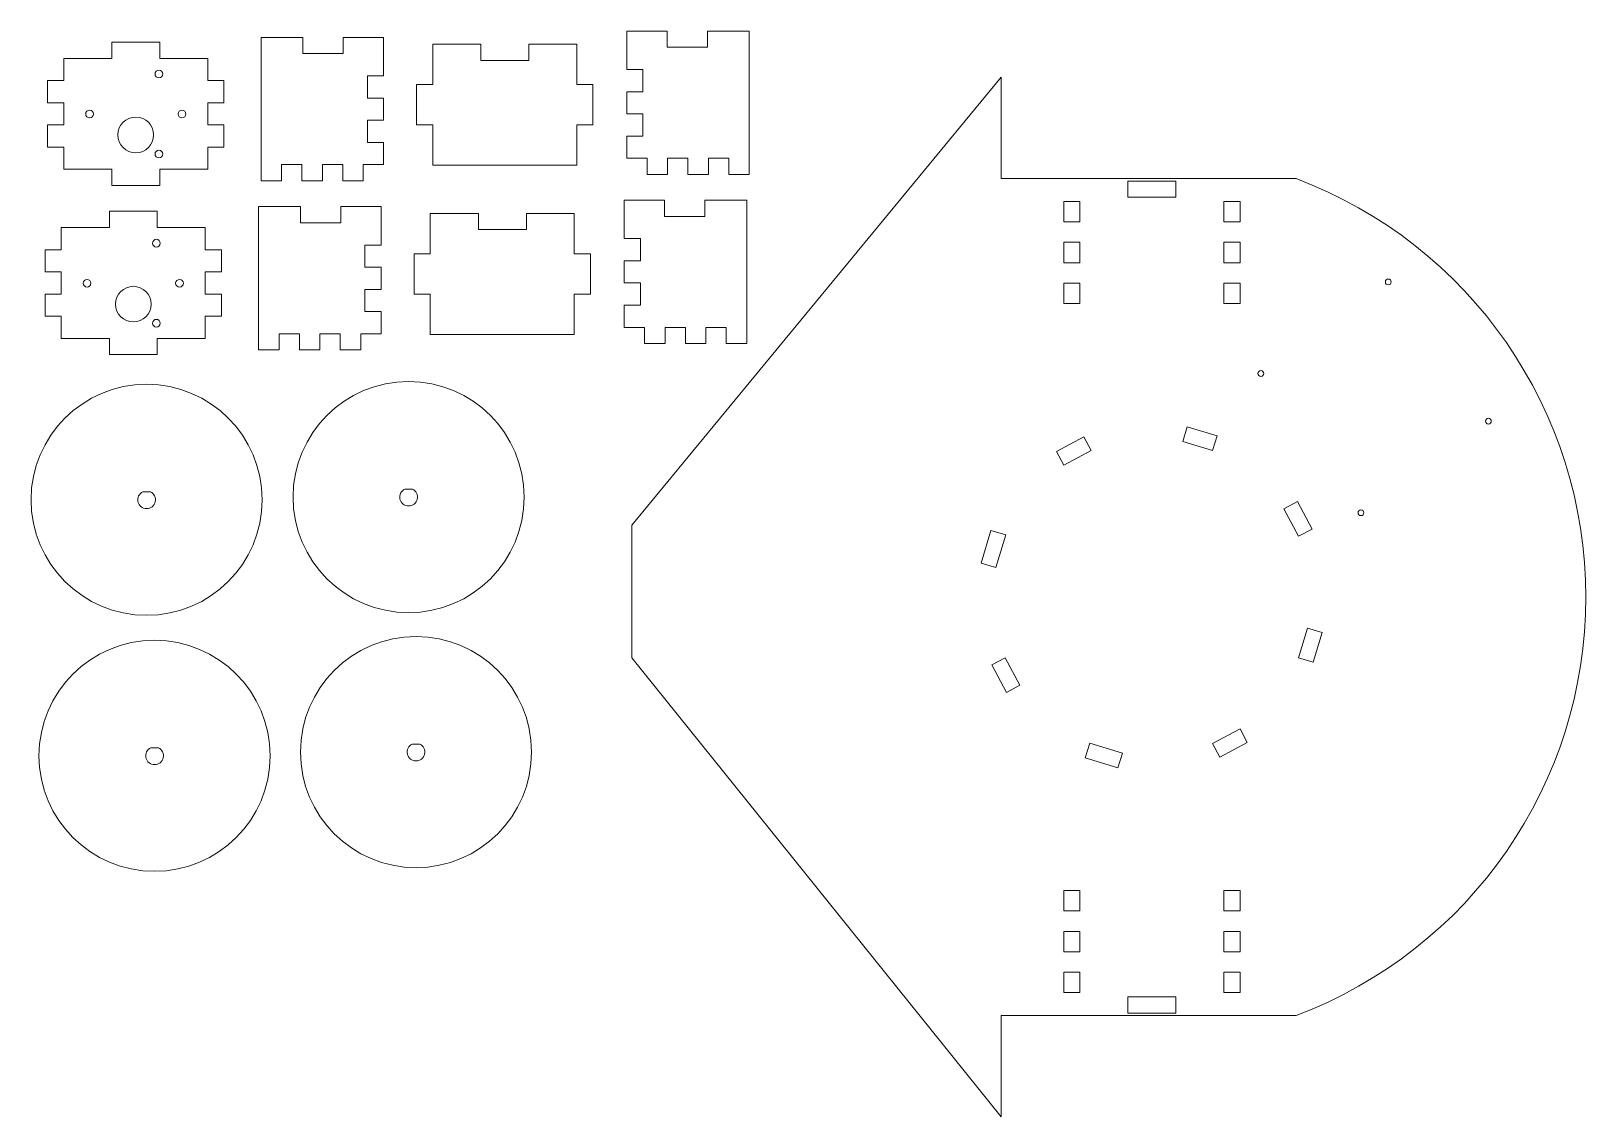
# Model space of a CAD drawing. Header units: inches. Extents: x 0.2 to 20.4, y 0.6 to 14.7.
import ezdxf

# ---------------------------------------------------------------- set-up
doc = ezdxf.new("R2010")
doc.units = ezdxf.units.IN
doc.header["$MEASUREMENT"] = 0

msp = doc.modelspace()

# ---------------------------------------------------------------- linework, layer by layer
at = {"color": 7, "linetype": 'Continuous', "lineweight": 15}
for p, q in [((7.977, 14.239), (7.977, 14.737)), ((7.977, 14.737), (8.5, 14.737)), ((8.5, 14.527), (8.5, 14.737)), ((9.024, 14.737), (9.567, 14.737)), ((9.024, 14.527), (9.024, 14.737)), ((9.567, 14.737), (9.567, 12.876)), ((1.293, 14.593), (1.293, 14.383)), ((1.916, 14.593), (1.293, 14.593)), ((1.916, 14.383), (1.916, 14.593)), ((3.231, 14.654), (3.231, 12.793)), ((3.774, 14.654), (3.231, 14.654)), ((3.774, 14.444), (3.774, 14.654)), ((4.297, 14.444), (4.297, 14.654)), ((4.821, 14.654), (4.297, 14.654)), ((4.821, 14.156), (4.821, 14.654)), ((5.459, 14.566), (5.459, 14.042)), ((6.083, 14.566), (5.459, 14.566)), ((6.083, 14.566), (6.083, 14.356)), ((6.706, 14.566), (6.706, 14.356)), ((7.329, 14.566), (6.706, 14.566)), ((7.329, 14.042), (7.329, 14.566)), ((0.669, 14.383), (0.669, 14.095)), ((1.293, 14.383), (0.669, 14.383)), ((2.539, 14.383), (1.916, 14.383)), ((2.539, 14.095), (2.539, 14.383)), ((4.297, 14.444), (3.774, 14.444)), ((6.706, 14.356), (6.083, 14.356)), ((8.5, 14.527), (9.024, 14.527)), ((4.611, 14.156), (4.611, 13.868)), ((4.821, 14.156), (4.611, 14.156)), ((7.977, 14.239), (8.187, 14.239)), ((8.044, 8.32), (12.837, 14.138)), ((8.187, 14.239), (8.187, 13.95)), ((12.837, 14.138), (12.837, 12.822)), ((0.459, 14.095), (0.459, 13.807)), ((0.669, 14.095), (0.459, 14.095)), ((2.749, 14.095), (2.539, 14.095)), ((2.749, 13.807), (2.749, 14.095)), ((5.249, 14.042), (5.249, 13.519)), ((5.459, 14.042), (5.249, 14.042)), ((7.539, 14.042), (7.329, 14.042)), ((7.539, 13.519), (7.539, 14.042)), ((7.977, 13.662), (7.977, 13.95)), ((7.977, 13.95), (8.187, 13.95)), ((0.459, 13.807), (0.669, 13.807)), ((0.669, 13.807), (0.669, 13.519)), ((2.539, 13.807), (2.749, 13.807)), ((2.539, 13.519), (2.539, 13.807)), ((4.821, 13.868), (4.611, 13.868)), ((4.821, 13.579), (4.821, 13.868)), ((4.821, 13.579), (4.611, 13.579)), ((4.611, 13.579), (4.611, 13.291)), ((7.977, 13.662), (8.187, 13.662)), ((8.187, 13.662), (8.187, 13.374)), ((0.459, 13.519), (0.459, 13.23)), ((0.669, 13.519), (0.459, 13.519)), ((2.749, 13.519), (2.539, 13.519)), ((2.749, 13.23), (2.749, 13.519)), ((5.249, 13.519), (5.459, 13.519)), ((5.459, 13.519), (5.459, 12.996)), ((7.329, 13.519), (7.539, 13.519)), ((7.329, 12.996), (7.329, 13.519)), ((7.977, 13.086), (7.977, 13.374)), ((7.977, 13.374), (8.187, 13.374)), ((0.459, 13.23), (0.669, 13.23)), ((0.669, 13.23), (0.669, 12.942)), ((2.539, 13.23), (2.749, 13.23)), ((2.539, 12.942), (2.539, 13.23)), ((4.821, 13.291), (4.611, 13.291)), ((4.821, 13.003), (4.821, 13.291)), ((0.669, 12.942), (1.293, 12.942)), ((1.293, 12.942), (1.293, 12.732)), ((1.916, 12.732), (1.916, 12.942)), ((1.916, 12.942), (2.539, 12.942)), ((3.496, 13.003), (3.761, 13.003)), ((3.496, 12.793), (3.496, 13.003)), ((3.761, 13.003), (3.761, 12.793)), ((4.026, 13.003), (4.291, 13.003)), ((4.026, 12.793), (4.026, 13.003)), ((4.291, 13.003), (4.291, 12.793)), ((4.556, 13.003), (4.821, 13.003)), ((4.556, 12.793), (4.556, 13.003)), ((5.459, 12.996), (7.329, 12.996)), ((8.242, 13.086), (7.977, 13.086)), ((8.242, 12.876), (8.242, 13.086)), ((8.772, 13.086), (8.507, 13.086)), ((8.507, 13.086), (8.507, 12.876)), ((8.772, 12.876), (8.772, 13.086)), ((9.302, 13.086), (9.037, 13.086)), ((9.037, 13.086), (9.037, 12.876)), ((9.302, 12.876), (9.302, 13.086)), ((1.293, 12.732), (1.916, 12.732)), ((3.231, 12.793), (3.496, 12.793)), ((3.761, 12.793), (4.026, 12.793)), ((4.291, 12.793), (4.556, 12.793)), ((8.507, 12.876), (8.242, 12.876)), ((9.037, 12.876), (8.772, 12.876)), ((9.567, 12.876), (9.302, 12.876)), ((12.837, 12.822), (16.667, 12.822)), ((14.482, 12.789), (15.106, 12.789)), ((14.482, 12.789), (14.482, 12.579)), ((15.106, 12.789), (15.106, 12.579)), ((7.945, 12.042), (7.945, 12.54)), ((7.945, 12.54), (8.469, 12.54)), ((8.469, 12.33), (8.469, 12.54)), ((8.992, 12.54), (9.535, 12.54)), ((8.992, 12.33), (8.992, 12.54)), ((9.535, 12.54), (9.535, 10.679)), ((13.649, 12.524), (13.859, 12.524)), ((13.649, 12.259), (13.649, 12.524)), ((13.859, 12.259), (13.859, 12.524)), ((14.482, 12.579), (15.106, 12.579)), ((15.729, 12.524), (15.939, 12.524)), ((15.729, 12.259), (15.729, 12.524)), ((15.939, 12.259), (15.939, 12.524)), ((1.261, 12.397), (1.261, 12.187)), ((1.884, 12.397), (1.261, 12.397)), ((1.884, 12.187), (1.884, 12.397)), ((3.199, 12.458), (3.199, 10.597)), ((3.742, 12.458), (3.199, 12.458)), ((3.742, 12.248), (3.742, 12.458)), ((4.265, 12.248), (4.265, 12.458)), ((4.789, 12.458), (4.265, 12.458)), ((4.789, 11.959), (4.789, 12.458)), ((5.427, 12.369), (5.427, 11.846)), ((6.051, 12.369), (5.427, 12.369)), ((6.051, 12.369), (6.051, 12.159)), ((6.674, 12.369), (6.674, 12.159)), ((7.297, 12.369), (6.674, 12.369)), ((7.297, 11.846), (7.297, 12.369)), ((8.469, 12.33), (8.992, 12.33)), ((0.637, 12.187), (0.637, 11.898)), ((1.261, 12.187), (0.637, 12.187)), ((2.507, 12.187), (1.884, 12.187)), ((2.507, 11.898), (2.507, 12.187)), ((4.265, 12.248), (3.742, 12.248)), ((6.674, 12.159), (6.051, 12.159)), ((13.649, 12.259), (13.859, 12.259)), ((15.729, 12.259), (15.939, 12.259)), ((4.579, 11.959), (4.579, 11.671)), ((4.789, 11.959), (4.579, 11.959)), ((7.945, 12.042), (8.155, 12.042)), ((8.155, 12.042), (8.155, 11.754)), ((13.649, 11.994), (13.859, 11.994)), ((13.649, 11.729), (13.649, 11.994)), ((13.859, 11.729), (13.859, 11.994)), ((15.729, 11.994), (15.939, 11.994)), ((15.729, 11.729), (15.729, 11.994)), ((15.939, 11.729), (15.939, 11.994)), ((0.427, 11.898), (0.427, 11.61)), ((0.637, 11.898), (0.427, 11.898)), ((2.717, 11.898), (2.507, 11.898)), ((2.717, 11.61), (2.717, 11.898)), ((5.217, 11.846), (5.217, 11.322)), ((5.427, 11.846), (5.217, 11.846)), ((7.507, 11.846), (7.297, 11.846)), ((7.507, 11.322), (7.507, 11.846)), ((7.945, 11.466), (7.945, 11.754)), ((7.945, 11.754), (8.155, 11.754)), ((13.649, 11.729), (13.859, 11.729)), ((15.729, 11.729), (15.939, 11.729)), ((0.427, 11.61), (0.637, 11.61)), ((0.637, 11.61), (0.637, 11.322)), ((2.507, 11.61), (2.717, 11.61)), ((2.507, 11.322), (2.507, 11.61)), ((4.789, 11.671), (4.579, 11.671)), ((4.789, 11.383), (4.789, 11.671)), ((0.427, 11.322), (0.427, 11.034)), ((0.637, 11.322), (0.427, 11.322)), ((2.717, 11.322), (2.507, 11.322)), ((2.717, 11.034), (2.717, 11.322)), ((4.789, 11.383), (4.579, 11.383)), ((4.579, 11.383), (4.579, 11.095)), ((5.217, 11.322), (5.427, 11.322)), ((5.427, 11.322), (5.427, 10.799)), ((7.297, 11.322), (7.507, 11.322)), ((7.297, 10.799), (7.297, 11.322)), ((7.945, 11.466), (8.155, 11.466)), ((8.155, 11.466), (8.155, 11.177)), ((13.649, 11.199), (13.649, 11.464)), ((13.649, 11.464), (13.859, 11.464)), ((13.859, 11.199), (13.859, 11.464)), ((15.729, 11.199), (15.729, 11.464)), ((15.729, 11.464), (15.939, 11.464)), ((15.939, 11.199), (15.939, 11.464)), ((7.945, 10.889), (7.945, 11.177)), ((7.945, 11.177), (8.155, 11.177)), ((13.649, 11.199), (13.859, 11.199)), ((15.729, 11.199), (15.939, 11.199)), ((0.427, 11.034), (0.637, 11.034)), ((0.637, 11.034), (0.637, 10.746)), ((2.507, 11.034), (2.717, 11.034)), ((2.507, 10.746), (2.507, 11.034)), ((4.789, 11.095), (4.579, 11.095)), ((4.789, 10.807), (4.789, 11.095)), ((0.637, 10.746), (1.261, 10.746)), ((1.261, 10.746), (1.261, 10.536)), ((1.884, 10.536), (1.884, 10.746)), ((1.884, 10.746), (2.507, 10.746)), ((3.464, 10.807), (3.729, 10.807)), ((3.464, 10.597), (3.464, 10.807)), ((3.729, 10.807), (3.729, 10.597)), ((3.994, 10.807), (4.259, 10.807)), ((3.994, 10.597), (3.994, 10.807)), ((4.259, 10.807), (4.259, 10.597)), ((4.524, 10.807), (4.789, 10.807)), ((4.524, 10.597), (4.524, 10.807)), ((5.427, 10.799), (7.297, 10.799)), ((8.21, 10.889), (7.945, 10.889)), ((8.21, 10.679), (8.21, 10.889)), ((8.74, 10.889), (8.475, 10.889)), ((8.475, 10.889), (8.475, 10.679)), ((8.74, 10.679), (8.74, 10.889)), ((9.27, 10.889), (9.005, 10.889)), ((9.005, 10.889), (9.005, 10.679)), ((9.27, 10.679), (9.27, 10.889)), ((1.261, 10.536), (1.884, 10.536)), ((3.199, 10.597), (3.464, 10.597)), ((3.729, 10.597), (3.994, 10.597)), ((4.259, 10.597), (4.524, 10.597)), ((8.475, 10.679), (8.21, 10.679)), ((9.005, 10.679), (8.74, 10.679)), ((9.535, 10.679), (9.27, 10.679)), ((15.196, 9.409), (15.254, 9.6)), ((15.64, 9.483), (15.254, 9.6)), ((13.911, 9.468), (13.555, 9.277)), ((13.65, 9.101), (14.006, 9.291)), ((13.911, 9.468), (14.006, 9.291)), ((15.196, 9.409), (15.582, 9.291)), ((15.64, 9.483), (15.582, 9.291)), ((13.65, 9.101), (13.555, 9.277)), ((1.696, 8.755), (1.795, 8.755)), ((5.097, 8.79), (5.196, 8.79)), ((16.507, 8.533), (16.683, 8.627)), ((16.507, 8.533), (16.697, 8.177)), ((16.874, 8.271), (16.683, 8.627)), ((8.044, 8.32), (8.044, 6.598)), ((12.705, 8.253), (12.577, 7.829)), ((12.705, 8.253), (12.897, 8.195)), ((12.897, 8.195), (12.768, 7.771)), ((16.874, 8.271), (16.697, 8.177)), ((12.768, 7.771), (12.577, 7.829)), ((16.814, 6.986), (16.697, 6.6)), ((16.814, 6.986), (17.006, 6.928)), ((16.889, 6.542), (17.006, 6.928)), ((12.837, 0.638), (8.044, 6.598)), ((12.715, 6.506), (12.891, 6.6)), ((12.715, 6.506), (12.905, 6.15)), ((13.081, 6.244), (12.891, 6.6)), ((16.889, 6.542), (16.697, 6.6)), ((13.081, 6.244), (12.905, 6.15)), ((15.938, 5.675), (15.582, 5.485)), ((15.938, 5.675), (16.033, 5.499)), ((5.193, 5.478), (5.292, 5.478)), ((13.929, 5.299), (13.987, 5.491)), ((13.987, 5.491), (14.411, 5.362)), ((15.677, 5.309), (15.582, 5.485)), ((15.677, 5.309), (16.033, 5.499)), ((1.798, 5.43), (1.897, 5.43)), ((13.929, 5.299), (14.353, 5.171)), ((14.411, 5.362), (14.353, 5.171)), ((13.859, 3.577), (13.649, 3.577)), ((13.649, 3.577), (13.649, 3.312)), ((13.859, 3.577), (13.859, 3.312)), ((15.939, 3.577), (15.729, 3.577)), ((15.729, 3.577), (15.729, 3.312)), ((15.939, 3.577), (15.939, 3.312)), ((13.859, 3.312), (13.649, 3.312)), ((15.939, 3.312), (15.729, 3.312)), ((13.859, 3.047), (13.649, 3.047)), ((13.649, 3.047), (13.649, 2.782)), ((13.859, 3.047), (13.859, 2.782)), ((15.939, 3.047), (15.729, 3.047)), ((15.729, 3.047), (15.729, 2.782)), ((15.939, 3.047), (15.939, 2.782)), ((13.859, 2.782), (13.649, 2.782)), ((15.939, 2.782), (15.729, 2.782)), ((13.859, 2.517), (13.649, 2.517)), ((13.649, 2.517), (13.649, 2.252)), ((13.859, 2.517), (13.859, 2.252)), ((15.939, 2.517), (15.729, 2.517)), ((15.729, 2.517), (15.729, 2.252)), ((15.939, 2.517), (15.939, 2.252)), ((13.859, 2.252), (13.649, 2.252)), ((15.939, 2.252), (15.729, 2.252)), ((15.106, 2.197), (14.482, 2.197)), ((14.482, 1.987), (14.482, 2.197)), ((15.106, 1.987), (15.106, 2.197)), ((12.837, 1.955), (12.837, 0.638)), ((16.667, 1.955), (12.837, 1.955)), ((15.106, 1.987), (14.482, 1.987))]:
    msp.add_line(p, q, dxfattribs=at)
for centre, radius in [((1.904, 14.179), 0.05), ((1.004, 13.66), 0.05), ((1.604, 13.389), 0.232), ((2.204, 13.66), 0.05), ((1.904, 13.14), 0.05), ((1.872, 11.983), 0.05), ((0.972, 11.463), 0.05), ((2.172, 11.463), 0.05), ((17.863, 11.479), 0.0375), ((1.572, 11.192), 0.231), ((1.872, 10.944), 0.05), ((16.209, 10.291), 0.0375), ((1.745, 8.651), 1.5), ((5.146, 8.686), 1.5), ((19.162, 9.672), 0.0375), ((17.508, 8.483), 0.0375), ((5.242, 5.375), 1.5), ((1.848, 5.327), 1.5)]:
    msp.add_circle(centre, radius, dxfattribs=at)
for centre, radius, start, end in [((14.622, 7.388), 5.805, 290.624, 69.376), ((1.745, 8.651), 0.115, 115.4952, 64.5048), ((5.146, 8.686), 0.115, 115.4952, 64.5048), ((5.242, 5.375), 0.115, 115.4952, 64.5048), ((1.848, 5.327), 0.115, 115.4952, 64.5048)]:
    msp.add_arc(centre, radius, start, end, dxfattribs=at)

doc.saveas('drawing.dxf')
